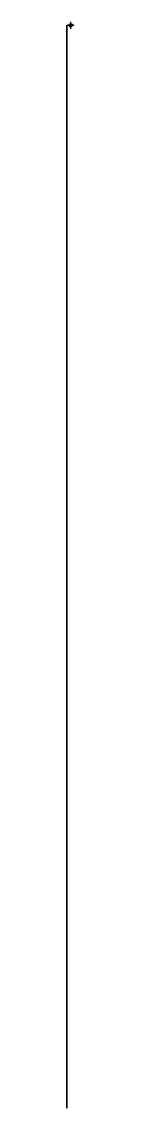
# Model space of a CAD drawing. Header units: inches. Extents: x -2 to 2, y -338 to 274.
import ezdxf

# ---------------------------------------------------------------- set-up
doc = ezdxf.new("R2010")
doc.units = ezdxf.units.IN
doc.header["$PDMODE"] = 34
doc.header["$PDSIZE"] = 2
doc.layers.add('AQME Points', color=7, linetype='Continuous')

# ---------------------------------------------------------------- blocks, each defined once
blk = doc.blocks.new('AQME_2614-S_20190625122018', base_point=(0, 0, 2.25))
h = blk.add_hatch()
h.set_pattern_fill('AR-SAND', color=8, scale=2, style=0)
h.set_pattern_definition([(37.5, (0, 0), (-1.6, 48.9413), [0, -38.608, 0, -43.18, 0, -41.275]), (7.5, (0, 0), (44.9523, 71.6825), [0, -20.828, 0, -34.798, 0, -13.335]), (327.5, (-31.24, 0), (79.0992, 0.1437), [0, -12.7, 0, -45.72, 0, -59.69]), (317.5, (-31.24, 0), (76.3556, 22.293), [0, -6.35, 0, -29.972, 0, -34.29])])
h.paths.add_polyline_path([(0, 0), (0, -609.6), (584.2, -609.6), (584.2, 0)], flags=16)
at = {"color": 1, "true_color": 0xff0000}
for p, q in [((0, 0), (0, -609.6)), ((584.2, 0), (0, 0)), ((584.2, -609.6), (584.2, 0)), ((0, -609.6), (584.2, -609.6))]:
    blk.add_line(p, q, dxfattribs=at)
at = {"invisible_edges": 15}
for points in [[(0, 0), (0, -609.6), (584.2, -609.6), (584.2, 0)], [(0, 0, 4.5), (0, -609.6, 4.5), (584.2, -609.6, 4.5), (584.2, 0, 4.5)]]:
    blk.add_3dface(points, dxfattribs=at)
at = {"layer": 'AQME Points', "color": 3}
blk.add_point((0, 0, 2.25), dxfattribs=at)

msp = doc.modelspace()

# ---------------------------------------------------------------- block references
at = {"extrusion": (1, 0, 3.15544e-30), "rotation": 270.0000000000001}
msp.add_blockref('AQME_2614-S_20190625122018', (271.72, 800.1, 0.3), dxfattribs=at)

doc.saveas('drawing.dxf')
